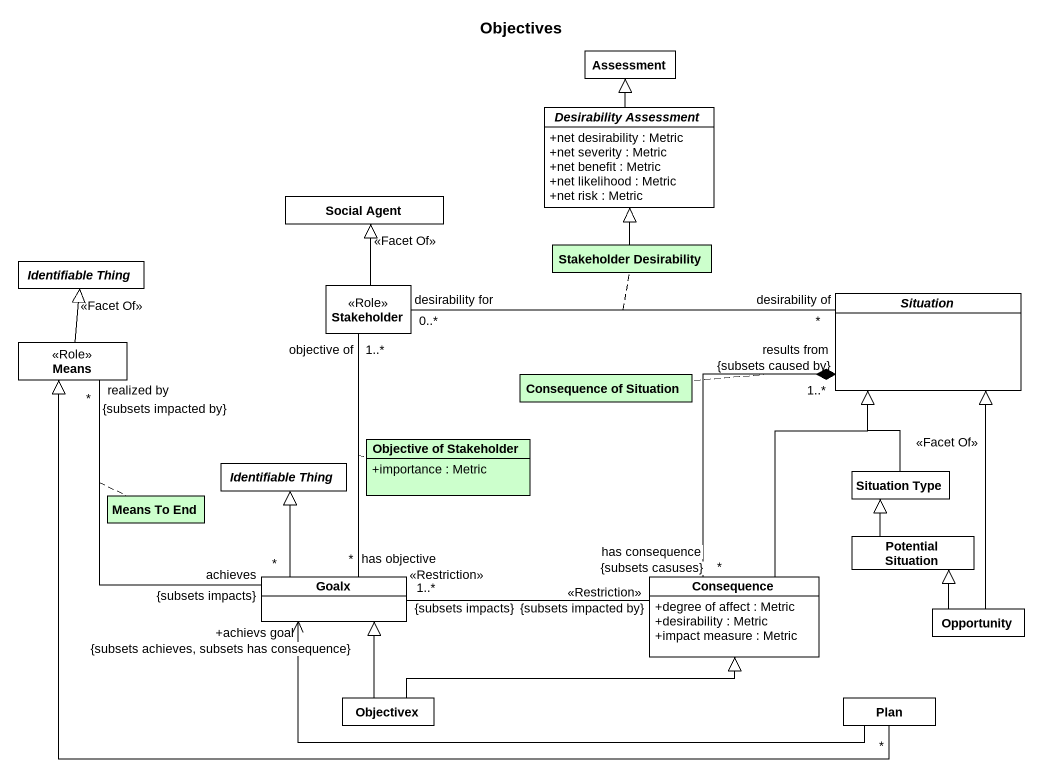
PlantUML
@startuml
title Objectives
hide circle
hide empty members
skinparam classAttributeIconSize 0
class Assessment
abstract class "Desirability Assessment" as Desirability_Assessment {
  +net desirability : Metric
  +net severity : Metric
  +net benefit : Metric
  +net likelihood : Metric
  +net risk : Metric
}
class "Social Agent" as Social_Agent
class "Stakeholder Desirability" as Stakeholder_Desirability #CCFFCC
abstract class "Identifiable Thing" as Identifiable_Thing
class Stakeholder <<Role>>
abstract class Situation
class Means <<Role>>
class "Consequence of Situation" as Consequence_of_Situation #CCFFCC
abstract class "Identifiable Thing" as Identifiable_Thing_2
class "Objective of Stakeholder" as Objective_of_Stakeholder #CCFFCC {
  +importance : Metric
}
class "Means To End" as Means_To_End #CCFFCC
class "Situation Type" as Situation_Type
class "Potential Situation" as Potential_Situation
class Goalx
class Consequence {
  +degree of affect : Metric
  +desirability : Metric
  +impact measure : Metric
}
class Opportunity
class Objectivex
class Plan
Desirability_Assessment -up-|> Assessment
Stakeholder_Desirability -up-|> Desirability_Assessment
Stakeholder -up-|> Social_Agent : <<Facet Of>>
Stakeholder "desirability for\n0..*" -right- "desirability of\n*" Situation
(Stakeholder, Situation) .. Stakeholder_Desirability
Stakeholder "objective of\n1..*" -- "has objective\n*" Goalx
(Stakeholder, Goalx) .. Objective_of_Stakeholder
Situation "results from\n1..*\n{subsets caused by}" *-- "has consequence\n*\n{subsets casuses}" Consequence
(Situation, Consequence) .. Consequence_of_Situation
Means -up-|> Identifiable_Thing : <<Facet Of>>
Means "realized by\n*\n{subsets impacted by}" -- "achieves\n*\n{subsets impacts}" Goalx
(Means, Goalx) .. Means_To_End
Situation_Type -up-|> Situation
Potential_Situation -up-|> Situation_Type
Goalx -up-|> Identifiable_Thing_2
Consequence -up-|> Situation
Consequence "{subsets impacted by}\n<<Restriction>>" -left- "1..*\n{subsets impacts}\n<<Restriction>>" Goalx
Opportunity -up-|> Situation : <<Facet Of>>
Opportunity -up-|> Potential_Situation
Objectivex -up-|> Goalx
Objectivex -right-|> Consequence
Plan -left-|> Means
Plan "*" -left-> "+achievs goal\n{subsets achieves, subsets has consequence}" Goalx
@enduml
